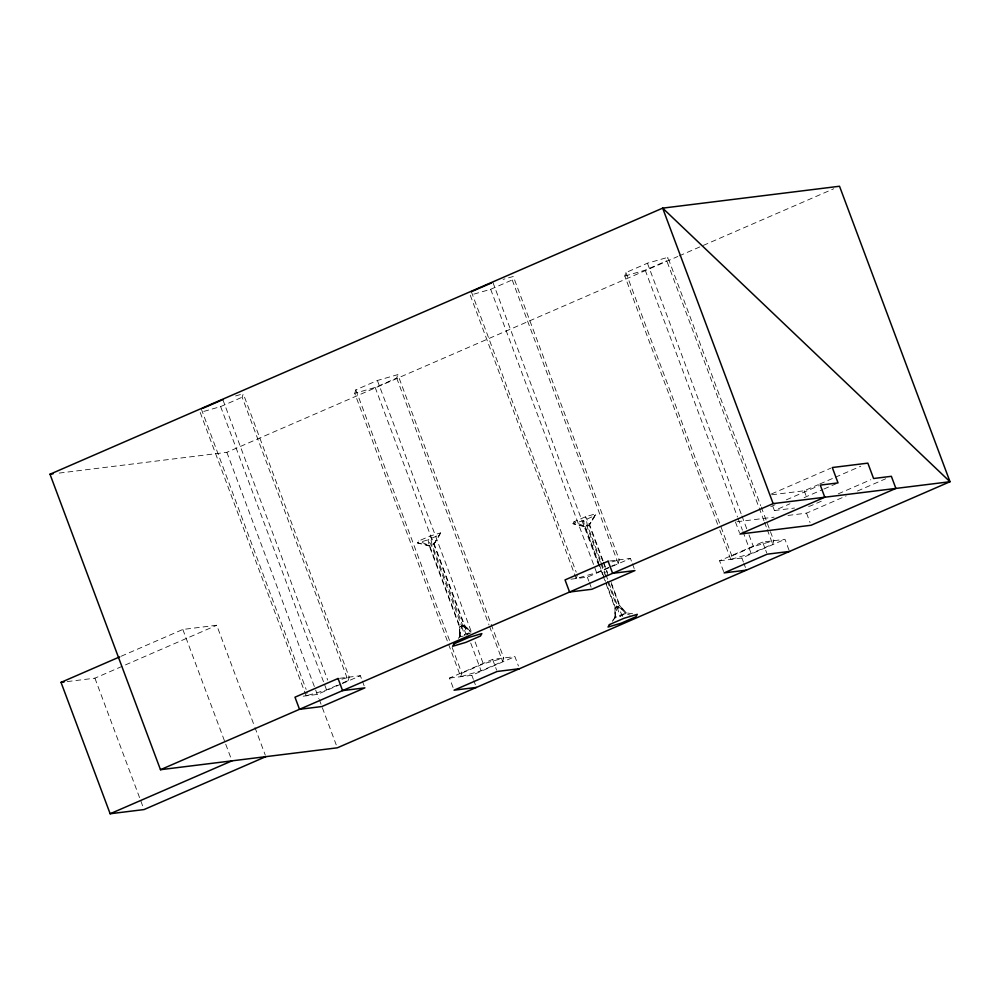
<?xml version="1.0" encoding="UTF-8"?>
<svg xmlns="http://www.w3.org/2000/svg" width="1000" height="1000" viewBox="0 0 1000 1000"><rect width="100%" height="100%" fill="white"/><g stroke="black" fill="none" stroke-linecap="round" stroke-linejoin="round"><path stroke-width="0.75" stroke-dasharray="5 3.75" d="M433.85 544.312L439.575 534.825L433.85 544.312L431.425 545.363L429.3 546.013L417.55 542.925L418.612 541.013L430.15 536L440.625 532.913L439.575 534.825L428.025 539.837L429.3 546.013L459.6 627.05L459.487 637.15L463.4 636M612.337 621.337L614.9 617.925L615.013 607.812L603.112 575.975M440.625 532.913L434.137 543.9L429.588 545.6L417.55 542.925L428.025 539.837L431.425 545.363L461.737 626.413L459.487 637.15L459.888 626.638L429.588 545.6L418.612 541.013M632.625 613.737L626.45 612.913L620.125 616.375L614.9 617.925L617.15 607.175L607.413 581.125M342.725 682.925L348.1 680.588L242.162 397.225L243.263 393.75L233.05 396.688M354.738 393.325L355.85 389.85L377.388 380.487L397.812 374.625L503.762 657.987L502.65 661.462L481.112 670.812L460.688 676.688L354.738 393.325L375.175 387.45L396.7 378.1L397.812 374.625M337.337 685.263L326.575 689.95L306.137 695.812L307.25 692.337M348.1 680.588L349.212 677.113L243.263 393.75M610.075 566.812L618.162 563.312L512.212 279.95L513.312 276.462L503.1 279.4M460.688 676.688L461.788 673.213L451.962 646.912M717.625 524.35L624.788 276.038L625.9 272.562L647.438 263.212L667.862 257.337L760.7 505.637M763.962 520.812L666.762 260.812L667.862 257.337M608.737 567.4L596.625 572.663L576.188 578.538L577.3 575.05M618.162 563.312L619.263 559.825L513.312 276.462M761.25 507.1L773.812 540.7L772.7 544.175L751.162 553.538L730.738 559.4L731.838 555.925L720.375 525.25M574.025 521.775L572.975 523.688L584.712 526.775L586.85 526.125L589.275 525.075L596.05 513.675L585.562 516.763L574.025 521.775L585 526.362L589.562 524.663L596.05 513.675M614.9 617.925L615.312 607.4L606.112 582.8M460.037 636.188L459.6 627.05L464.45 624.95L471.025 632.15L460.037 636.188L458.312 638.375M459.6 627.05L464.45 624.95L434.137 543.9L430.15 536L432.013 544.538L465.8 633.688M602.575 574.525L585 526.362L572.975 523.688L583.45 520.6L594.987 515.588L589.275 525.075L602.8 561.263M615.45 616.95L615.013 607.812L619.862 605.712L626.45 612.913L615.45 616.95L612.013 621.325M611.213 582.55L619.862 605.712L615.013 607.812M306.137 695.812L200.2 412.45L220.625 406.587L242.162 397.225M576.188 578.538L470.25 295.175L490.675 289.3L512.212 279.95M624.788 276.038L645.225 270.175L666.762 260.812M59.225 473.075L226.863 452.325L677.775 256.5M679.2 255.875L833.8 188.738M121.213 656.225L182.838 629.462L216.725 625.262L254.387 726M67.188 681.6L94.913 678.175L216.725 625.262M771.5 493.938L830.875 468.15M340.913 684.175L317.3 694.438L300.938 696.462M342.3 683.575L360.363 675.725L361.875 679.762M570.988 579.175L587.35 577.15L610.962 566.9M612.362 566.287L630.425 558.45L631.925 562.487M465.863 635.112L470.475 633.112M771.762 494.787L804.225 490.775L818.363 484.625M819.775 484.012L833.913 477.875M835.325 477.262L860.775 466.213M770.788 506.6L775.025 504.75M786.338 499.837L818.85 485.725M772.85 506.35L774.425 510.538L789.975 503.775M804.112 497.638L822.487 489.663M823.9 489.05L836.625 483.525M821.275 501.225L809.975 506.138L806.875 506.512M838.25 493.85L870.763 479.738M787.987 515.438L806.538 513.15L846.125 495.95M857.438 491.037L885.7 478.762M453.05 687.487L449.525 678.075L492.6 659.362L514.913 656.6L518.438 666.025M723.612 571.55L719.587 560.788L762.65 542.075L784.963 539.312L788.988 550.087M461.788 673.213L483.325 663.85L503.762 657.987M731.838 555.925L753.375 546.575L773.812 540.7M449.525 678.075L471.838 675.312L514.913 656.6M719.587 560.788L741.9 558.025L784.963 539.312M611.962 561.925L619.263 559.825M341.912 679.212L349.212 677.113M774.425 510.538L794.513 508.05M736.988 521.75L774.087 517.163M609.6 561.025L630.425 558.45M339.538 678.312L360.363 675.725M611.462 584.412L619.575 606.125L625.9 613.875L630.175 615.125M605.825 574.513L617.725 606.35L626.45 612.913M462.312 625.588L471.025 632.15M464.15 625.363L469.575 632M619.862 605.712L625.9 613.875M622.638 616.35L617.725 606.35M464.45 624.95L469.613 631.938M804.225 490.775L806.838 497.75M806.538 513.15L810.062 522.562M764.513 522.275L766.7 528.112M767.237 529.575L772.7 544.175M762.65 542.075L766.675 552.85M647.438 263.212L741.363 514.438M741.912 515.9L746.825 529.038M749.013 534.888L753.375 546.575M645.225 270.175L737.513 517.013M738.062 518.475L742.425 530.163M742.975 531.625L751.162 553.538M735.438 521.95L739.463 532.712M741.9 558.025L743.4 562.062M743.913 563.413L745.413 567.45M625.9 272.562L719.825 523.787M719.812 530.188L730.738 559.4M632.438 563.825L634.45 569.212M603.088 560.85L589.562 524.663L585.562 516.763L587.425 525.3L605.288 573.062M603.638 562.288L607.425 572.425M603.337 562.7L609.3 578.625M600.375 562.312L586.85 526.125L583.45 520.6L584.712 526.775M600.925 563.763L606.875 579.675M585 526.362L598.538 562.537M599.075 563.987L605.562 581.35M492.887 282.337L598.288 564.237M490.675 289.3L596.625 572.663M587.35 577.15L588.862 581.188M589.362 582.537L591.375 587.925M471.35 291.688L576.2 572.125M396.7 378.1L489 624.95M489.55 626.413L502.65 661.462M492.6 659.362L496.625 670.138M377.388 380.487L471.863 633.188M475.138 641.95L483.325 663.85M375.175 387.45L467.463 634.3M470.737 643.062L481.112 670.812M471.838 675.312L473.35 679.35M473.85 680.688L475.363 684.725M355.85 389.85L449.775 641.075M362.375 681.112L364.4 686.5M222.838 399.625L327.688 680.062M220.625 406.587L326.575 689.95M226.863 452.325L318.812 698.475M319.288 699.538L336.238 744.887M201.3 408.975L306.15 689.412M254.938 727.463L265.3 755.2M182.838 629.462L231.412 759.388M94.913 678.175L143.488 808.1M617.15 607.175L620.125 616.375M461.737 626.413L464.7 635.612"/><path stroke-width="1.5" d="M50 474.225L662.663 208.137L839.525 186.25L950 481.725L337.337 747.812L160.475 769.7L50 474.225L53.075 473.837M202.65 408.387L222.838 399.625M471.35 291.688L491.538 282.925M265.85 756.65L144.037 809.562L110.15 813.75L61.025 682.362L119.775 656.85M160.475 769.7L773.138 503.612L950 481.725L662.663 208.137L773.138 503.612M110.15 813.75L231.962 760.85M789.5 551.438L767.175 554.188L724.112 572.9L746.425 570.138M61.025 682.362L64.1 681.988M519.438 668.713L497.125 671.475L454.062 690.188L476.375 687.425M454.012 643.838L452.625 646.275L465.838 642.375L480.45 636.038L481.838 633.587L468.625 637.5L454.012 643.838M609.438 624.6L608.05 627.038L621.263 623.138L635.875 616.8L637.263 614.35L624.038 618.263L609.438 624.6M338.05 678.487L294.988 697.2L299.513 709.312L321.825 706.55L364.9 687.85L342.587 690.612L338.05 678.487M608.112 561.213L565.037 579.913L569.562 592.025L591.875 589.263L634.95 570.562L612.638 573.325L608.112 561.213M824.788 497.225L739.975 534.062L811.075 525.262L895.888 488.425L891.363 476.312L873.587 478.512L867.837 463.137L832.288 467.537L838.037 482.912L820.263 485.112L824.788 497.225"/></g></svg>
